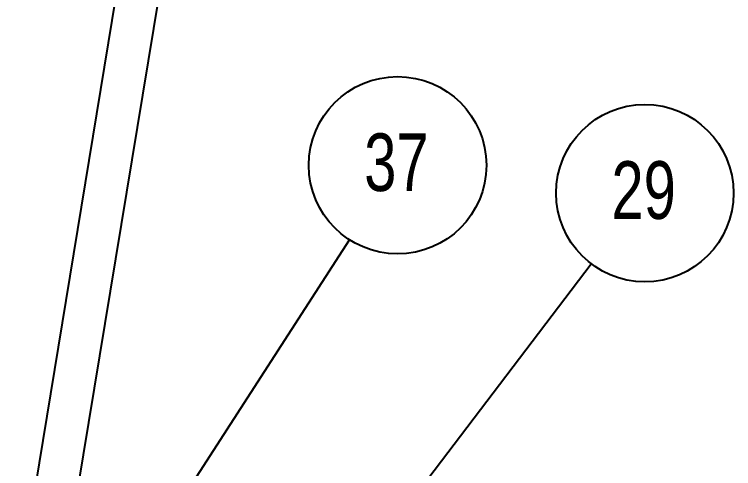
# Model space of a CAD drawing. Header units: millimetres. Extents: x 1293 to 41893, y 1011 to 26911.
# Drawn here: x 24422 to 25575, y 15955 to 16684 of the extents above; entities that cross this region are included whole.
import ezdxf

# ---------------------------------------------------------------- set-up
doc = ezdxf.new("R2010")
doc.units = ezdxf.units.MM
doc.header["$LTSCALE"] = 50
doc.layers.add('CAPA_1', color=7, linetype='Continuous')
doc.styles.add('SLDTEXTSTYLE0', font='TXT', dxfattribs={"width": 0.75})
doc.dimstyles.new('SLDDIMSTYLE3', dxfattribs={"dimtxt": 0.18, "dimasz": 100, "dimexe": 0, "dimexo": 0.0625, "dimgap": 0, "dimtad": 0, "dimtih": 1, "dimtoh": 1, "dimdec": 0, "dimrnd": 1e-09, "dimzin": 0, "dimdsep": 46, "dimtxsty": 'Standard', "dimsah": 1, "dimcen": 0.09, "dimadec": 0, "dimazin": 0, "dimtfac": 100, "dimtdec": 0, "dimtofl": 0, "dimtmove": 0, "dimatfit": 3, "dimfxl": 1, "dimfrac": 2, "dimtolj": 1, "dimtzin": 0, "dimarcsym": 0})

# ---------------------------------------------------------------- blocks, each defined once
blk = doc.blocks.new('SW_NOTE_0_45')
at = {"layer": 'CAPA_1', "color": 0}
blk.add_circle((86.2, 113.4), 142.4, dxfattribs=at)
at = {"layer": 'CAPA_1', "color": 0, "insert": (84.3, 164.6), "char_height": 92.6, "attachment_point": 2, "style": 'SLDTEXTSTYLE0'}
blk.add_mtext('29', dxfattribs=at)
blk = doc.blocks.new('SW_NOTE_0_47')
at = {"layer": 'CAPA_1', "color": 0}
blk.add_circle((77.2, 119.7), 142.4, dxfattribs=at)
at = {"layer": 'CAPA_1', "color": 0, "insert": (75.3, 170.9), "char_height": 92.6, "attachment_point": 2, "style": 'SLDTEXTSTYLE0'}
blk.add_mtext('37', dxfattribs=at)

msp = doc.modelspace()

# ---------------------------------------------------------------- linework, layer by layer
at = {"color": 7, "linetype": 'Continuous', "lineweight": 25}
for p, q in [((24401.3762557, 15595.8869991), (24644.7938327, 17078.1440349)), ((24499.0030442, 15772.3943679), (24711.6319005, 17067.1678276))]:
    msp.add_line(p, q, dxfattribs=at)

# ---------------------------------------------------------------- block references
at = {"layer": 'CAPA_1'}
for name, p in [('SW_NOTE_0_47', (24959.1066413, 16322.2032406)), ('SW_NOTE_0_45', (25346.7967041, 16283.7887413))]:
    msp.add_blockref(name, p, dxfattribs=at)

# ---------------------------------------------------------------- leaders
for points in [[(24579.0686227, 15733.0437311), (24959.1066413, 16322.2032406)], [(24958.2668062, 15772.3943679), (25346.7967041, 16283.7887413)]]:
    msp.add_leader(points, dimstyle='SLDDIMSTYLE3', dxfattribs=at)

doc.saveas('drawing.dxf')
